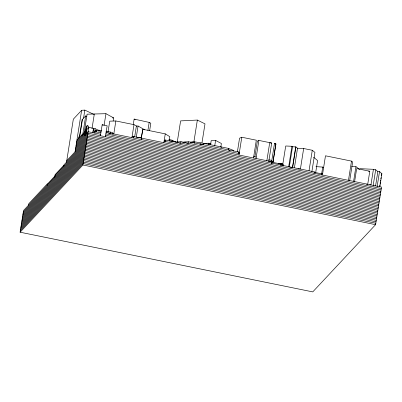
<?xml version="1.0" encoding="UTF-8"?>
<svg xmlns="http://www.w3.org/2000/svg" width="402" height="402" viewBox="0 0 402 402"><rect width="100%" height="100%" fill="white"/><g stroke="black" fill="none" stroke-linecap="round" stroke-linejoin="round"><path stroke-width="0.6" d="M133.6 136.976L132.152 136.223L381.538 187.081L375.584 224.673L312.756 291.892L20.1 232.21L23.537 210.522L86.365 143.303L379.021 202.985M28.552 205.151L28.783 203.708L47.33 183.865L47.099 185.312M54.727 177.151L55.129 174.619L63.913 165.222M63.742 166.302L63.973 164.86L86.822 140.409L379.478 200.09M66.451 162.207L66.682 160.76L87.053 138.966L379.704 198.648M66.757 160.674L73.33 119.183L81.636 110.294L84.832 110.108L93.867 114.414M75.068 151.785L81.636 110.294M78.284 138.735L78.516 137.293L79.495 136.243L79.777 136.348M82.108 119.761L79.269 137.685L79.546 137.796L82.385 119.866L82.108 119.761L85.696 115.917L86.862 116.364M83.556 118.158L84.832 110.108M81.923 136.047L82.154 134.6M85.696 115.917L82.857 133.846L76.898 140.223M83.249 134.625L83.48 133.178L85.475 131.047L86.083 130.941L85.802 130.695L86.234 130.67L86.008 132.117L85.51 132.208L85.852 132.384L85.244 132.494L76.671 141.665M84.209 132.399L87.093 114.183L105.947 113.691L113.655 117.912L113.173 120.947M86.159 126.71L84.787 135.384L85.395 135.278L86.772 126.605L86.159 126.71L86.772 126.605M85.842 134.253L87.219 125.58L88.626 126.243L88.234 128.72M86.304 133.76L86.993 129.424L88.882 127.399L95.123 128.67L99.053 130.534M20.1 232.21L82.928 164.991L88.882 127.399M92.008 128.62L94.314 114.047M94.435 133.007L95.123 128.67M96.475 130.439L95.53 130.419L95.304 131.866L96.249 131.886L96.475 130.439L101.123 131.389M98.857 131.188L99.008 130.223L101.475 130.529M100.44 135.725L102.178 124.736L107.148 125.751L105.409 136.74M104.123 125.228L105.947 113.691M107.957 132.323L109.726 121.173L115.861 120.962L133.987 124.655L136.399 125.916L134.63 137.067M106.022 131.188L110.455 132.092L110.228 133.539L108.565 133.198M112.399 134.022L112.63 132.575L110.455 132.092M115.861 120.962L113.801 133.972L111.962 134.037M133.263 124.6L134.137 119.092L149.177 122.399L150.805 123.248L149.644 130.59M131.921 137.67L133.987 124.655M133.454 137.981L133.685 136.534M136.253 137.409L138.057 126.032L136.188 126.087M142.876 129.303L141.233 138.122L142.876 129.303L165.257 133.871L169.8 136.69L169.147 140.806M141.524 139.625L141.755 138.182M147.916 130.354L149.177 122.399M163.86 142.69L165.257 133.871M165.428 140.022L165.197 141.469L164.478 141.484L164.709 140.037L165.428 140.022L273.043 161.971L275.908 143.896L274.476 143.604L271.611 161.679L273.043 161.971M172.111 141.489L172.307 140.263L168.795 139.338M177.277 141.941L180.614 120.891L197.352 120.067L204.99 123.846L201.95 143.042M177.714 142.931L177.87 141.966L180.965 141.7L239.2 153.574M180.965 141.7L180.739 143.147L179.498 143.253M184.865 142.896L185.015 141.931L188.593 141.76L238.436 151.926L239.21 152.227L238.979 153.67L238.21 153.373L238.436 151.926M188.593 141.76L188.362 143.207L186.573 143.293M192.015 142.861L192.166 141.896L194.694 141.846L203.482 143.308L228.482 148.403L233.039 150.232L233.828 151.152M193.819 142.353L197.352 120.067M194.467 143.288L194.694 141.846M200.236 142.971L200.005 144.418L203.256 144.75L203.482 143.308M208.522 144.484L208.718 143.243L203.231 143.413M210.547 144.826L211.216 140.61L215.593 140.404L221.376 143.509L220.804 147.122M214.733 145.825L215.593 140.404M228.482 148.403L228.251 149.851L229.959 150.534M237.416 151.695L239.552 138.203L241.788 137.238L256.32 140.203L253.501 157.986M238.718 153.619L238.944 152.172M238.974 155.021L241.788 137.238M254.883 156.79L257.365 141.132L258.878 140.424L271.697 143.042L268.827 161.117L268.496 161.267M256.014 158.499L258.878 140.424M266.838 160.84L269.702 142.765L271.697 143.042M271.687 160.705L271.506 163.287L271.742 160.343L268.727 159.825M272.938 162.021L275.908 143.896M281.631 163.72L280.335 163.589L280.104 165.036L281.4 165.167L281.631 163.72L282.722 163.941L283.621 165.026L283.47 165.991M282.722 163.941L282.591 165.549L285.716 145.996L291.932 146.278L292.51 146.745L295.907 146.931L297.515 148.232L303.661 148.514L312.284 150.273L314.927 152.408L311.867 171.729M288.681 166.81L291.932 146.278M289.259 167.277L292.51 146.745M295.706 146.891L292.455 167.423L290.324 167.322M292.656 167.463L295.907 146.931M294.455 167.559L297.515 148.232M303.661 148.514L300.41 169.041L297.952 168.93M309.032 170.8L312.284 150.273M314.012 173.307L314.243 171.865L164.091 141.243M315.62 172.966L317.585 160.574L313.585 157.207M322.67 173.584L321.58 173.357L321.555 174.986M321.665 173.78L322.726 167.081L315.937 166.624M322.439 175.026L325.484 155.8L351.514 161.107L352.644 162.011L349.695 180.619M348.464 180.337L351.514 161.107M353.604 181.307L355.931 166.619L351.624 166.443M354.609 181.588L356.669 168.579L369.785 171.252L367.724 184.262L366.478 184.196M379.81 186.935L381.9 173.724L379.523 171.594L377.845 171.564L375.669 169.765L373.418 169.307L370.945 184.92L369.704 184.86M375.669 169.765L373.197 185.377L374.066 186.101M375.563 185.98L377.845 171.564M377.141 186.608L379.523 171.594M379.719 186.031L379.91 184.83M380.101 183.629L380.292 182.428M380.483 181.227L380.669 180.026M380.86 178.825L381.051 177.624M381.337 175.825L381.528 174.624M87.219 125.58L86.49 126.359L85.053 135.102L85.395 135.278M82.093 134.961L83.42 133.539M86.762 130.871L86.304 131.359L87.239 131.806M76.44 143.112L85.018 133.936L85.626 133.831L85.345 133.585L86.415 133.529M86.073 132.806L86.53 132.313M76.209 144.559L88.199 131.735L100.666 134.278M75.983 146.006L87.968 133.183L380.624 192.865M75.752 147.449L87.736 134.625L380.392 194.307M75.526 148.896L87.51 136.072L380.166 195.754M75.295 150.343L87.279 137.519L379.935 197.201M54.958 175.704L86.596 141.856L379.247 201.538M47.27 184.227L54.898 176.066M23.306 211.97L86.134 144.745L378.79 204.427M23.075 213.412L85.907 146.192L378.563 205.874M22.849 214.859L85.676 147.64L378.332 207.321M22.618 216.306L85.45 149.087L378.101 208.769M22.391 217.753L85.219 150.529L377.875 210.211M22.16 219.196L84.993 151.976L377.644 211.658M21.934 220.643L84.762 153.423L377.418 213.105M21.703 222.09L84.531 154.87L377.187 214.552M21.472 223.537L84.304 156.313L376.96 215.995M21.246 224.979L84.073 157.76L376.729 217.442M21.015 226.426L83.847 159.207L376.498 218.889M20.788 227.874L83.616 160.649L376.272 220.331M20.557 229.316L83.39 162.096L376.041 221.778M20.331 230.763L83.159 163.544L375.815 223.226M381.624 174.021L381.9 173.724M190.045 142.328L192.166 141.896M182.639 142.353L185.015 141.931M177.87 141.966L176.925 142.082L171.383 140.951L169.564 141.052M278.114 163.84L280.335 163.589M209.241 143.971L211.1 143.906M271.516 161.79L272.079 161.775L271.852 163.217L271.285 163.232M112.505 117.932L113.655 117.912M98.374 130.213L99.008 130.223M137.182 137.439L141.589 137.554M359.745 168.669L373.418 169.307M368.539 171.182L369.785 171.252M280.279 163.951L281.576 164.081L271.677 162.207M253.732 156.539L256.245 157.051M314.183 172.227L321.726 173.9M106.093 132.399L381.307 188.528M100.897 132.831L94.666 131.565L95.787 132.097M105.867 133.846L381.081 189.97M105.636 135.293L380.85 191.417M82.928 164.991L375.584 224.673M268.827 161.117L271.737 161.845M274.476 143.604L275.797 143.946M95.53 130.419L96.631 130.941M134.137 119.092L135.208 119.645M102.178 124.736L103.123 125.258M172.307 140.263L175.558 142.052M208.718 143.243L210.743 144.363M138.057 126.032L144.81 129.861M220.793 146.871L221.753 147.449M272.712 161.302L273.521 161.845M314.243 171.865L315.188 172.543M355.931 166.619L359.478 169.398M322.726 167.081L323.67 167.89M93.555 128.349L92.892 132.7L93.555 128.349"/></g></svg>
